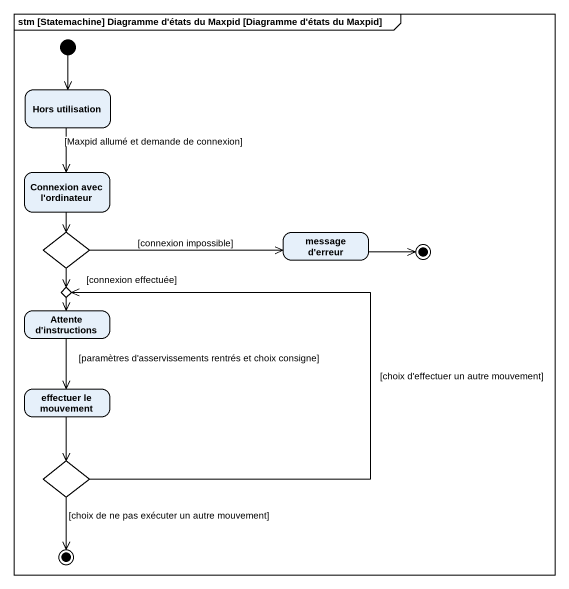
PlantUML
@startuml
mainframe stm [Statemachine] Diagramme d'états du Maxpid [Diagramme d'états du Maxpid]
hide empty description
state "Hors utilisation" as Hors_utilisation
state "Connexion avec l'ordinateur" as Connexion_avec_l_ordinateur
state choice1 <<choice>>
state "message d'erreur" as message_d_erreur
state final1 <<end>>
state choice2 <<choice>>
state "Attente d'instructions" as Attente_d_instructions
state "effectuer le mouvement" as effectuer_le_mouvement
state choice3 <<choice>>
state final2 <<end>>
[*] --> Hors_utilisation
Hors_utilisation --> Connexion_avec_l_ordinateur : [Maxpid allumé et demande de connexion]
Connexion_avec_l_ordinateur --> choice1
choice1 -right-> message_d_erreur : [connexion impossible]
choice1 --> choice2 : [connexion effectuée]
message_d_erreur -right-> final1
choice2 --> Attente_d_instructions
Attente_d_instructions --> effectuer_le_mouvement : [paramètres d'asservissements rentrés et choix consigne]
effectuer_le_mouvement --> choice3
choice3 -up-> choice2 : [choix d'effectuer un autre mouvement]
choice3 --> final2 : [choix de ne pas exécuter un autre mouvement]
@enduml
